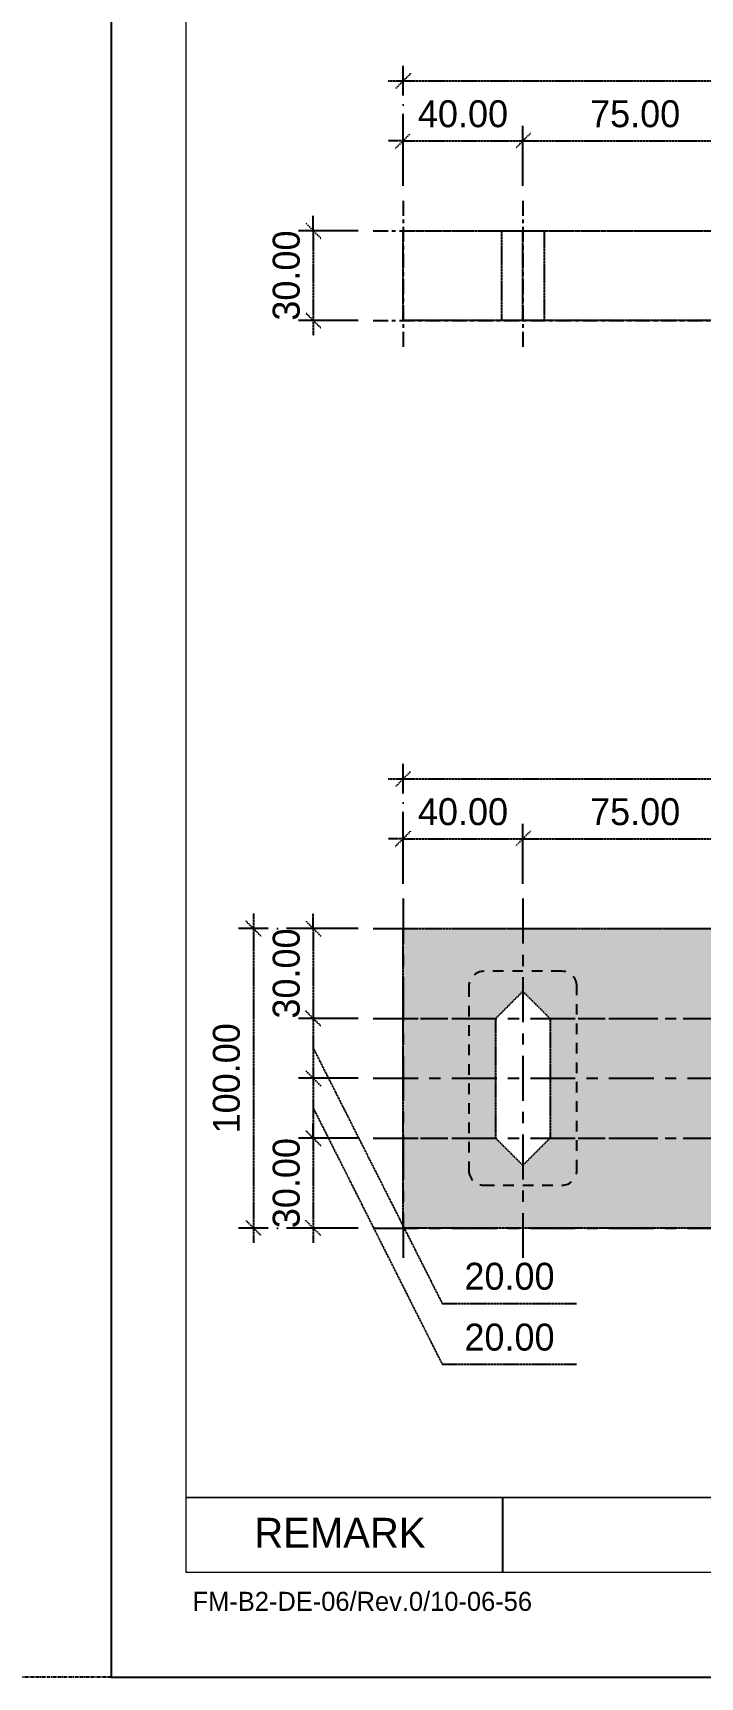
# Model space of a CAD drawing. Header units: millimetres. Extents: x -244126 to 368105, y -173968 to 259060.
# Drawn here: x -1509 to -1286, y 5494 to 6044 of the extents above; entities that cross this region are included whole.
import ezdxf
from ezdxf.enums import TextEntityAlignment as Align

# ---------------------------------------------------------------- set-up
doc = ezdxf.new("R2010")
doc.units = ezdxf.units.MM
doc.header["$MEASUREMENT"] = 0
for name, pattern in [('005_GG_TA_LINE', [13.75, 5, -1.25, 1.25, -1.25, 5]), ('015_GG_TA_LINE', [41.25, 15, -3.75, 3.75, -3.75, 15]), ('ACAD_ISO04W100', [30, 24, -3, 0, -3]), ('CENTER', [2, 1.25, -0.25, 0.25, -0.25]), ('TA_G_001.00_GG_TA_L_INE', [2.95, 1.1, -0.25, 0.25, -0.25, 1.1]), ('TA_GL_000.00010', [0.000275, 0.0001, -2.5e-05, 2.5e-05, -2.5e-05, 0.0001]), ('TA_GL_005.00', [13.75, 5, -1.25, 1.25, -1.25, 5]), ('TA_HL_000.90000', [5.85, 3.195, -2.655]), ('TA_HL_001.00', [6.5, 3.55, -2.95])]:
    doc.linetypes.add(name, pattern=pattern)
for name, color, linetype in [('000 - D I M', 6, 'Continuous'), ('000 - GRID', 8, 'CENTER'), ('000 - H A T C H', 8, 'Continuous'), ('000 - L I N E 0.1', 1, 'Continuous'), ('000 - SYMBOL CON', 1, 'Continuous'), ('000 - T E X T', 4, 'Continuous'), ('000 - TITLEBLOCK', 4, 'Continuous'), ('000 - WIPEOUT', 250, 'Continuous'), ('A11_ALU.SOLID SHEET', 7, 'Continuous'), ('A12_PERFORATED', 1, 'Continuous')]:
    doc.layers.add(name, color=color, linetype=linetype)
doc.styles.add('BROWALLIA', font='BrowalliaUPC.ttf')
doc.styles.add('century gothic111111', font='CordiaUPC.ttf')
doc.styles.add('Cetury Gothic', font='GOTHIC.TTF')
doc.styles.add('CORDIA', font='cordia.shx')
doc.styles.add('TA', font='Cordia New.ttf', dxfattribs={"height": 4.5})
doc.dimstyles.new('DIM E-E', dxfattribs={"dimscale": 2, "dimtxt": 0.18, "dimasz": 0.1, "dimexe": 0.1, "dimexo": 0.1, "dimgap": 0.09, "dimtad": 1, "dimtoh": 1, "dimzin": 0, "dimdsep": 46, "dimtxsty": 'CORDIA', "dimblk": 'OBLIQUE', "dimcen": 0.1, "dimdle": 0.1, "dimclrd": 40, "dimclre": 140, "dimclrt": 3, "dimadec": 0, "dimazin": 0, "dimtfac": 1, "dimtix": 1, "dimtmove": 2, "dimatfit": 3, "dimfxl": 1, "dimtolj": 1, "dimtzin": 0, "dimarcsym": 0})

# ---------------------------------------------------------------- blocks, each defined once
blk = doc.blocks.new('*U432')
at = {"color": 3}
blk.add_point((0, -100), dxfattribs=at)
at = {"layer": '000 - GRID', "color": 0, "linetype": 'ByBlock'}
blk.add_line((0, 10), (0, -110), dxfattribs=at)
at = {"layer": '000 - GRID', "color": 0}
blk.add_point((0, 0), dxfattribs=at)
at = {"style": 'TA', "flags": 1}
blk.add_attdef('LOCATION', (6, 6), '', height=4.5, dxfattribs=at)
blk = doc.blocks.new('A$Ccf43f4ec')
at = {"linetype": 'TA_GL_000.00010'}
blk.add_wipeout([(-9.07, 0), (0, 9.07), (9.07, 0), (9.07, -40), (0, -49.07), (-9.07, -40)], dxfattribs=at).dxf.layer = '000 - WIPEOUT'
at = {"color": 3, "linetype": 'TA_GL_000.00010'}
blk.add_lwpolyline([(-9.07, 0), (0, 9.07), (9.07, 0), (9.07, -40), (0, -49.07), (-9.07, -40)], close=True, dxfattribs=at)
blk = doc.blocks.new('*U433')
at = {"color": 3}
blk.add_point((0, -325), dxfattribs=at)
at = {"layer": '000 - GRID', "color": 0, "linetype": 'ByBlock'}
blk.add_line((0, 10), (0, -335), dxfattribs=at)
at = {"layer": '000 - GRID', "color": 0}
blk.add_point((0, 0), dxfattribs=at)
at = {"style": 'TA', "flags": 1}
blk.add_attdef('LOCATION', (6, 6), '', height=4.5, dxfattribs=at)
blk = doc.blocks.new('A$Cfd196da9')
at = {"color": 0, "linetype": 'ByBlock', "const_width": 0.1}
blk.add_lwpolyline([(-143.5, -98), (96.5, -98), (96.5, 99), (-143.5, 99)], close=True, dxfattribs=at)
blk = doc.blocks.new('*U1676')
at = {"linetype": '005_GG_TA_LINE'}
blk.add_point((125, 150), dxfattribs=at)
at = {"layer": '000 - L I N E 0.1', "color": 21, "linetype": 'Continuous'}
blk.add_lwpolyline([(0, 35.6), (0, 0), (35.6, 0)], dxfattribs=at)
at = {"layer": '000 - T E X T', "color": 3}
blk.add_line((130.74, 60), (130.74, 35), dxfattribs=at)
at = {"layer": '000 - T E X T', "color": 3, "const_width": 0.5}
blk.add_lwpolyline([(25, 60), (1225, 60)], dxfattribs=at)
at = {"layer": '000 - TITLEBLOCK', "color": 250}
blk.add_lwpolyline([(0, 0), (1485, 0), (1485, 1050), (0, 1050)], close=True, dxfattribs=at)
at = {"layer": '000 - T E X T', "color": 3, "xscale": 5, "yscale": 5, "zscale": 5}
blk.add_blockref('A$Cfd196da9', (742.5, 525), dxfattribs=at)
at = {"color": 4, "insert": (47.79, 53.2), "char_height": 10, "width": 570.6175, "attachment_point": 1, "style": 'BROWALLIA'}
blk.add_mtext('{\\fCentury Gothic|b0|i0|c0|p34;REMARK}', dxfattribs=at)
at = {"color": 4, "style": 'TA'}
blk.add_attdef('PAPER_SIZE', text='', height=6.25, dxfattribs=at).set_placement((1421.5, 24.94), align=Align.MIDDLE_RIGHT)
blk.add_attdef('SCALE_SIZE', text='', height=6.25, dxfattribs=at).set_placement((1433.78, 25.07), align=Align.MIDDLE_LEFT)
at = {"layer": '000 - H A T C H', "color": 4, "insert": (27.18, 28.49), "char_height": 6.3569, "attachment_point": 1, "style": 'century gothic111111'}
blk.add_mtext('FM-B2-DE-06/Rev.0/10-06-56', dxfattribs=at)
at = {"layer": '000 - T E X T', "color": 250, "style": 'TA'}
for tag, height, p in [('SUPERLINK', 5, (43.16, 1039.41)), ('NAMEFILE', 5, (43.16, 1029.41)), ('SC', 100, (8.41, 938.03))]:
    blk.add_attdef(tag, text='', height=height, dxfattribs=at).set_placement(p, align=Align.MIDDLE_LEFT)
at = {"layer": '000 - T E X T', "color": 4, "style": 'TA'}
for tag, height, p in [('NAME_JOB_1', 5, (1309.16, 845.63)), ('NAME_JOB_2', 5, (1309.16, 834.72)), ('NAME_PROJECT_1', 7.5, (1234.52, 797.42)), ('NAME_PROJECT_2', 7.5, (1234.52, 778.92)), ('NAME_PROJECT_3', 7.5, (1234.52, 760.42)), ('CODE_VALUE_1', 4.75, (1302.87, 722.8)), ('CODE_VALUE_2', 4.75, (1302.87, 707.8)), ('PART_NAME_VALUE_1', 4.75, (1302.87, 689.69)), ('PART_NAME_VALUE_2', 4.75, (1302.87, 674.69)), ('PART_NAME_VALUE_3', 4.75, (1302.87, 659.69)), ('MATTERIAL_VALUE_1', 9, (1304.89, 642.26)), ('SPEC_VALUE', 9, (1304.89, 621.71)), ('THICKNESS_VALUE', 9, (1304.89, 601.32)), ('COATING_VALUE_1', 9, (1304.89, 581.25)), ('COATING_VALUE_2', 9, (1304.89, 561.18)), ('NAME_TITLE_1', 6, (1236.27, 194.04)), ('NAME_TITLE_2', 6, (1236.27, 177.39)), ('NAME_TITLE_3', 6, (1236.27, 160.74)), ('DRAWING_NO1', 6, (1236.53, 82.29)), ('DRAWING_NO2', 6, (1236.53, 62.29))]:
    blk.add_attdef(tag, text='', height=height, dxfattribs=at).set_placement(p, align=Align.MIDDLE_LEFT)
for tag, p in [('NAME_DAFT', (1383.53, 340.54)), ('NAME_CHECKED', (1383.53, 306.49)), ('NAME_DESIGNER', (1383.53, 273.03)), ('NAME_DESIGN_MGR', (1383.53, 237.79))]:
    blk.add_attdef(tag, text='', height=9, dxfattribs=at).set_placement(p, align=Align.MIDDLE_CENTER)
for tag, p, height in [('REV', (1383.82, 125.62), 9.38), ('NAME_REMARK', (138.21, 43.26), 10)]:
    blk.add_attdef(tag, p, '', height=height, dxfattribs=at)
at = {"layer": '000 - T E X T', "color": 4, "style": 'Cetury Gothic'}
for tag, p in [('SHEET_NO.', (1403.95, 84.99)), ('TOTAL_SHEET_NO.', (1402.41, 44.1))]:
    blk.add_attdef(tag, text='', height=9, dxfattribs=at).set_placement(p, align=Align.CENTER)
blk = doc.blocks.new('_Oblique')
at = {"color": 0, "linetype": 'ByBlock', "lineweight": -2}
blk.add_line((-0.5, -0.5), (0.5, 0.5), dxfattribs=at)
blk = doc.blocks.new('*D2512')
at = {"layer": '000 - D I M', "color": 140, "linetype": 'ACAD_ISO04W100', "lineweight": -2, "transparency": 16777216}
for p, q in [((-1385.36, 5759.49), (-1385.36, 5799.49)), ((-1060.36, 5759.49), (-1060.36, 5799.49))]:
    blk.add_line(p, q, dxfattribs=at)
at = {"layer": '000 - D I M', "color": 40, "linetype": 'TA_GL_000.00010', "lineweight": -2, "transparency": 16777216}
blk.add_line((-1390.36, 5794.49), (-1055.36, 5794.49), dxfattribs=at)
at = {"layer": 'Defpoints', "color": 0, "linetype": 'TA_GL_000.00010', "transparency": 16777216}
for p in [(-1060.36, 5794.49), (-1385.36, 5754.49), (-1060.36, 5754.49)]:
    blk.add_point(p, dxfattribs=at)
at = {"layer": '000 - D I M', "color": 40, "linetype": 'TA_GL_000.00010', "lineweight": -2, "transparency": 16777216, "xscale": 5, "yscale": 5, "zscale": 5, "rotation": 180}
blk.add_blockref('_Oblique', (-1385.36, 5794.49), dxfattribs=at)
at = {"layer": '000 - D I M', "color": 40, "linetype": 'TA_GL_000.00010', "lineweight": -2, "transparency": 16777216, "xscale": 5, "yscale": 5, "zscale": 5}
blk.add_blockref('_Oblique', (-1060.36, 5794.49), dxfattribs=at)
at = {"layer": '000 - D I M', "color": 3, "linetype": 'TA_GL_000.00010', "transparency": 16777216, "insert": (-1222.86, 5803.49), "char_height": 9, "attachment_point": 5, "style": 'CORDIA'}
blk.add_mtext('\\A1;325.00', dxfattribs=at)
blk = doc.blocks.new('*D2513')
at = {"layer": '000 - D I M', "color": 140, "linetype": 'ACAD_ISO04W100', "lineweight": -2, "transparency": 16777216}
for p, q in [((-1385.36, 5759.49), (-1385.36, 5779.49)), ((-1345.36, 5759.49), (-1345.36, 5779.49))]:
    blk.add_line(p, q, dxfattribs=at)
at = {"layer": '000 - D I M', "color": 40, "linetype": 'TA_GL_000.00010', "lineweight": -2, "transparency": 16777216}
for p, q in [((-1385.36, 5774.49), (-1390.36, 5774.49)), ((-1385.36, 5774.49), (-1345.36, 5774.49)), ((-1345.36, 5774.49), (-1340.36, 5774.49))]:
    blk.add_line(p, q, dxfattribs=at)
at = {"layer": 'Defpoints', "color": 0, "linetype": 'TA_GL_000.00010', "transparency": 16777216}
for p in [(-1345.36, 5774.49), (-1385.36, 5754.49), (-1345.36, 5754.49)]:
    blk.add_point(p, dxfattribs=at)
at = {"layer": '000 - D I M', "color": 40, "linetype": 'TA_GL_000.00010', "lineweight": -2, "transparency": 16777216, "xscale": 5, "yscale": 5, "zscale": 5}
blk.add_blockref('_Oblique', (-1385.36, 5774.49), dxfattribs=at)
at = {"layer": '000 - D I M', "color": 40, "linetype": 'TA_GL_000.00010', "lineweight": -2, "transparency": 16777216, "xscale": 5, "yscale": 5, "zscale": 5, "rotation": 180}
blk.add_blockref('_Oblique', (-1345.36, 5774.49), dxfattribs=at)
at = {"layer": '000 - D I M', "color": 3, "linetype": 'TA_GL_000.00010', "transparency": 16777216, "insert": (-1365.36, 5783.49), "char_height": 9, "attachment_point": 5, "style": 'CORDIA'}
blk.add_mtext('\\A1;40.00', dxfattribs=at)
blk = doc.blocks.new('*D2514')
at = {"layer": '000 - D I M', "color": 140, "linetype": 'ACAD_ISO04W100', "lineweight": -2, "transparency": 16777216}
for p, q in [((-1345.36, 5759.49), (-1345.36, 5779.49)), ((-1270.36, 5759.49), (-1270.36, 5779.49))]:
    blk.add_line(p, q, dxfattribs=at)
at = {"layer": '000 - D I M', "color": 40, "linetype": 'TA_GL_000.00010', "lineweight": -2, "transparency": 16777216}
blk.add_line((-1350.36, 5774.49), (-1265.36, 5774.49), dxfattribs=at)
at = {"layer": 'Defpoints', "color": 0, "linetype": 'TA_GL_000.00010', "transparency": 16777216}
for p in [(-1270.36, 5774.49), (-1345.36, 5754.49), (-1270.36, 5754.49)]:
    blk.add_point(p, dxfattribs=at)
at = {"layer": '000 - D I M', "color": 40, "linetype": 'TA_GL_000.00010', "lineweight": -2, "transparency": 16777216, "xscale": 5, "yscale": 5, "zscale": 5, "rotation": 180}
blk.add_blockref('_Oblique', (-1345.36, 5774.49), dxfattribs=at)
at = {"layer": '000 - D I M', "color": 40, "linetype": 'TA_GL_000.00010', "lineweight": -2, "transparency": 16777216, "xscale": 5, "yscale": 5, "zscale": 5}
blk.add_blockref('_Oblique', (-1270.36, 5774.49), dxfattribs=at)
at = {"layer": '000 - D I M', "color": 3, "linetype": 'TA_GL_000.00010', "transparency": 16777216, "insert": (-1307.86, 5783.49), "char_height": 9, "attachment_point": 5, "style": 'CORDIA'}
blk.add_mtext('\\A1;75.00', dxfattribs=at)
blk = doc.blocks.new('*D2518')
at = {"layer": '000 - D I M', "color": 140, "linetype": 'ACAD_ISO04W100', "lineweight": -2, "transparency": 16777216}
for p, q in [((-1400.36, 5744.49), (-1420.36, 5744.49)), ((-1400.36, 5714.49), (-1420.36, 5714.49))]:
    blk.add_line(p, q, dxfattribs=at)
at = {"layer": '000 - D I M', "color": 40, "linetype": 'TA_GL_000.00010', "lineweight": -2, "transparency": 16777216}
for p, q in [((-1415.36, 5744.49), (-1415.36, 5749.49)), ((-1415.36, 5744.49), (-1415.36, 5714.49)), ((-1415.36, 5714.49), (-1415.36, 5709.49))]:
    blk.add_line(p, q, dxfattribs=at)
at = {"layer": 'Defpoints', "color": 0, "linetype": 'TA_GL_000.00010', "transparency": 16777216}
for p in [(-1395.36, 5744.49), (-1415.36, 5714.49), (-1395.36, 5714.49)]:
    blk.add_point(p, dxfattribs=at)
at = {"layer": '000 - D I M', "color": 40, "linetype": 'TA_GL_000.00010', "lineweight": -2, "transparency": 16777216, "xscale": 5, "yscale": 5, "zscale": 5}
for p, rotation in [((-1415.36, 5744.49), 270), ((-1415.36, 5714.49), 90)]:
    blk.add_blockref('_Oblique', p, dxfattribs=dict(at, rotation=rotation))
at = {"layer": '000 - D I M', "color": 3, "linetype": 'TA_GL_000.00010', "transparency": 16777216, "insert": (-1424.36, 5729.49), "char_height": 9, "attachment_point": 5, "rotation": 90, "style": 'CORDIA'}
blk.add_mtext('\\A1;30.00', dxfattribs=at)
blk = doc.blocks.new('*D2519')
at = {"layer": '000 - D I M', "color": 40, "linetype": 'TA_GL_000.00010', "lineweight": -2, "transparency": 16777216}
for p, q in [((-1415.36, 5719.49), (-1415.36, 5689.49)), ((-1415.36, 5704.49), (-1372.33, 5619.32)), ((-1372.33, 5619.32), (-1327.33, 5619.32))]:
    blk.add_line(p, q, dxfattribs=at)
at = {"layer": '000 - D I M', "color": 140, "linetype": 'ACAD_ISO04W100', "lineweight": -2, "transparency": 16777216}
for p, q in [((-1400.36, 5714.49), (-1420.36, 5714.49)), ((-1400.36, 5694.49), (-1420.36, 5694.49))]:
    blk.add_line(p, q, dxfattribs=at)
at = {"layer": 'Defpoints', "color": 0, "linetype": 'TA_GL_000.00010', "transparency": 16777216}
for p in [(-1395.36, 5714.49), (-1415.36, 5694.49), (-1395.36, 5694.49)]:
    blk.add_point(p, dxfattribs=at)
at = {"layer": '000 - D I M', "color": 40, "linetype": 'TA_GL_000.00010', "lineweight": -2, "transparency": 16777216, "xscale": 5, "yscale": 5, "zscale": 5}
for p, rotation in [((-1415.36, 5714.49), 90), ((-1415.36, 5694.49), 270)]:
    blk.add_blockref('_Oblique', p, dxfattribs=dict(at, rotation=rotation))
at = {"layer": '000 - D I M', "color": 3, "linetype": 'TA_GL_000.00010', "transparency": 16777216, "insert": (-1349.83, 5628.32), "char_height": 9, "attachment_point": 5, "style": 'CORDIA'}
blk.add_mtext('\\A1;20.00', dxfattribs=at)
blk = doc.blocks.new('*D2520')
at = {"layer": '000 - D I M', "color": 40, "linetype": 'TA_GL_000.00010', "lineweight": -2, "transparency": 16777216}
for p, q in [((-1415.36, 5699.49), (-1415.36, 5669.49)), ((-1415.36, 5684.49), (-1372.33, 5598.99)), ((-1372.33, 5598.99), (-1327.33, 5598.99))]:
    blk.add_line(p, q, dxfattribs=at)
at = {"layer": '000 - D I M', "color": 140, "linetype": 'ACAD_ISO04W100', "lineweight": -2, "transparency": 16777216}
for p, q in [((-1400.36, 5694.49), (-1420.36, 5694.49)), ((-1400.36, 5674.49), (-1420.36, 5674.49))]:
    blk.add_line(p, q, dxfattribs=at)
at = {"layer": 'Defpoints', "color": 0, "linetype": 'TA_GL_000.00010', "transparency": 16777216}
for p in [(-1395.36, 5694.49), (-1415.36, 5674.49), (-1395.36, 5674.49)]:
    blk.add_point(p, dxfattribs=at)
at = {"layer": '000 - D I M', "color": 40, "linetype": 'TA_GL_000.00010', "lineweight": -2, "transparency": 16777216, "xscale": 5, "yscale": 5, "zscale": 5}
for p, rotation in [((-1415.36, 5694.49), 90), ((-1415.36, 5674.49), 270)]:
    blk.add_blockref('_Oblique', p, dxfattribs=dict(at, rotation=rotation))
at = {"layer": '000 - D I M', "color": 3, "linetype": 'TA_GL_000.00010', "transparency": 16777216, "insert": (-1349.83, 5607.99), "char_height": 9, "attachment_point": 5, "style": 'CORDIA'}
blk.add_mtext('\\A1;20.00', dxfattribs=at)
blk = doc.blocks.new('*D2521')
at = {"layer": '000 - D I M', "color": 40, "linetype": 'TA_GL_000.00010', "lineweight": -2, "transparency": 16777216}
for p, q in [((-1415.36, 5674.49), (-1415.36, 5679.49)), ((-1415.36, 5674.49), (-1415.36, 5644.49)), ((-1415.36, 5644.49), (-1415.36, 5639.49))]:
    blk.add_line(p, q, dxfattribs=at)
at = {"layer": '000 - D I M', "color": 140, "linetype": 'ACAD_ISO04W100', "lineweight": -2, "transparency": 16777216}
for p, q in [((-1400.36, 5674.49), (-1420.36, 5674.49)), ((-1400.36, 5644.49), (-1420.36, 5644.49))]:
    blk.add_line(p, q, dxfattribs=at)
at = {"layer": 'Defpoints', "color": 0, "linetype": 'TA_GL_000.00010', "transparency": 16777216}
for p in [(-1395.36, 5674.49), (-1415.36, 5644.49), (-1395.36, 5644.49)]:
    blk.add_point(p, dxfattribs=at)
at = {"layer": '000 - D I M', "color": 40, "linetype": 'TA_GL_000.00010', "lineweight": -2, "transparency": 16777216, "xscale": 5, "yscale": 5, "zscale": 5}
for p, rotation in [((-1415.36, 5674.49), 270), ((-1415.36, 5644.49), 90)]:
    blk.add_blockref('_Oblique', p, dxfattribs=dict(at, rotation=rotation))
at = {"layer": '000 - D I M', "color": 3, "linetype": 'TA_GL_000.00010', "transparency": 16777216, "insert": (-1424.36, 5659.49), "char_height": 9, "attachment_point": 5, "rotation": 90, "style": 'CORDIA'}
blk.add_mtext('\\A1;30.00', dxfattribs=at)
blk = doc.blocks.new('*D2522')
at = {"layer": '000 - D I M', "color": 140, "linetype": 'ACAD_ISO04W100', "lineweight": -2, "transparency": 16777216}
for p, q in [((-1400.36, 5744.49), (-1440.36, 5744.49)), ((-1400.36, 5644.49), (-1440.36, 5644.49))]:
    blk.add_line(p, q, dxfattribs=at)
at = {"layer": '000 - D I M', "color": 40, "linetype": 'TA_GL_000.00010', "lineweight": -2, "transparency": 16777216}
blk.add_line((-1435.36, 5749.49), (-1435.36, 5639.49), dxfattribs=at)
at = {"layer": 'Defpoints', "color": 0, "linetype": 'TA_GL_000.00010', "transparency": 16777216}
for p in [(-1395.36, 5744.49), (-1435.36, 5644.49), (-1395.36, 5644.49)]:
    blk.add_point(p, dxfattribs=at)
at = {"layer": '000 - D I M', "color": 40, "linetype": 'TA_GL_000.00010', "lineweight": -2, "transparency": 16777216, "xscale": 5, "yscale": 5, "zscale": 5}
for p, rotation in [((-1435.36, 5744.49), 90), ((-1435.36, 5644.49), 270)]:
    blk.add_blockref('_Oblique', p, dxfattribs=dict(at, rotation=rotation))
at = {"layer": '000 - D I M', "color": 3, "linetype": 'TA_GL_000.00010', "transparency": 16777216, "insert": (-1444.36, 5694.49), "char_height": 9, "attachment_point": 5, "rotation": 90, "style": 'CORDIA'}
blk.add_mtext('\\A1;100.00', dxfattribs=at)
blk = doc.blocks.new('*U441')
at = {"color": 3}
blk.add_point((0, -30), dxfattribs=at)
at = {"layer": '000 - GRID', "color": 0, "linetype": 'ByBlock'}
blk.add_line((0, 10), (0, -40), dxfattribs=at)
at = {"layer": '000 - GRID', "color": 0}
blk.add_point((0, 0), dxfattribs=at)
at = {"style": 'TA', "flags": 1}
blk.add_attdef('LOCATION', (6, 6), '', height=4.5, dxfattribs=at)
blk = doc.blocks.new('*D2497')
at = {"layer": '000 - D I M', "color": 40, "linetype": 'TA_GL_000.00010', "lineweight": -2, "transparency": 16777216}
for p, q in [((-1415.36, 5977.6), (-1415.36, 5982.6)), ((-1415.36, 5977.6), (-1415.36, 5947.6)), ((-1415.36, 5947.6), (-1415.36, 5942.6))]:
    blk.add_line(p, q, dxfattribs=at)
at = {"layer": '000 - D I M', "color": 140, "linetype": 'ACAD_ISO04W100', "lineweight": -2, "transparency": 16777216}
for p, q in [((-1400.36, 5977.6), (-1420.36, 5977.6)), ((-1400.36, 5947.6), (-1420.36, 5947.6))]:
    blk.add_line(p, q, dxfattribs=at)
at = {"layer": 'Defpoints', "color": 0, "linetype": 'TA_GL_000.00010', "transparency": 16777216}
for p in [(-1395.36, 5977.6), (-1415.36, 5947.6), (-1395.36, 5947.6)]:
    blk.add_point(p, dxfattribs=at)
at = {"layer": '000 - D I M', "color": 40, "linetype": 'TA_GL_000.00010', "lineweight": -2, "transparency": 16777216, "xscale": 5, "yscale": 5, "zscale": 5}
for p, rotation in [((-1415.36, 5977.6), 270), ((-1415.36, 5947.6), 90)]:
    blk.add_blockref('_Oblique', p, dxfattribs=dict(at, rotation=rotation))
at = {"layer": '000 - D I M', "color": 3, "linetype": 'TA_GL_000.00010', "transparency": 16777216, "insert": (-1424.36, 5962.6), "char_height": 9, "attachment_point": 5, "rotation": 90, "style": 'CORDIA'}
blk.add_mtext('\\A1;30.00', dxfattribs=at)
blk = doc.blocks.new('*D2498')
at = {"layer": '000 - D I M', "color": 140, "linetype": 'ACAD_ISO04W100', "lineweight": -2, "transparency": 16777216}
for p, q in [((-1385.36, 5992.6), (-1385.36, 6012.6)), ((-1345.36, 5992.6), (-1345.36, 6012.6))]:
    blk.add_line(p, q, dxfattribs=at)
at = {"layer": '000 - D I M', "color": 40, "linetype": 'TA_GL_000.00010', "lineweight": -2, "transparency": 16777216}
for p, q in [((-1385.36, 6007.6), (-1390.36, 6007.6)), ((-1385.36, 6007.6), (-1345.36, 6007.6)), ((-1345.36, 6007.6), (-1340.36, 6007.6))]:
    blk.add_line(p, q, dxfattribs=at)
at = {"layer": 'Defpoints', "color": 0, "linetype": 'TA_GL_000.00010', "transparency": 16777216}
for p in [(-1345.36, 6007.6), (-1385.36, 5987.6), (-1345.36, 5987.6)]:
    blk.add_point(p, dxfattribs=at)
at = {"layer": '000 - D I M', "color": 40, "linetype": 'TA_GL_000.00010', "lineweight": -2, "transparency": 16777216, "xscale": 5, "yscale": 5, "zscale": 5}
blk.add_blockref('_Oblique', (-1385.36, 6007.6), dxfattribs=at)
at = {"layer": '000 - D I M', "color": 40, "linetype": 'TA_GL_000.00010', "lineweight": -2, "transparency": 16777216, "xscale": 5, "yscale": 5, "zscale": 5, "rotation": 180}
blk.add_blockref('_Oblique', (-1345.36, 6007.6), dxfattribs=at)
at = {"layer": '000 - D I M', "color": 3, "linetype": 'TA_GL_000.00010', "transparency": 16777216, "insert": (-1365.36, 6016.6), "char_height": 9, "attachment_point": 5, "style": 'CORDIA'}
blk.add_mtext('\\A1;40.00', dxfattribs=at)
blk = doc.blocks.new('*D2499')
at = {"layer": '000 - D I M', "color": 140, "linetype": 'ACAD_ISO04W100', "lineweight": -2, "transparency": 16777216}
for p, q in [((-1345.36, 5992.6), (-1345.36, 6012.6)), ((-1270.36, 5992.6), (-1270.36, 6012.6))]:
    blk.add_line(p, q, dxfattribs=at)
at = {"layer": '000 - D I M', "color": 40, "linetype": 'TA_GL_000.00010', "lineweight": -2, "transparency": 16777216}
blk.add_line((-1350.36, 6007.6), (-1265.36, 6007.6), dxfattribs=at)
at = {"layer": 'Defpoints', "color": 0, "linetype": 'TA_GL_000.00010', "transparency": 16777216}
for p in [(-1270.36, 6007.6), (-1345.36, 5987.6), (-1270.36, 5987.6)]:
    blk.add_point(p, dxfattribs=at)
at = {"layer": '000 - D I M', "color": 40, "linetype": 'TA_GL_000.00010', "lineweight": -2, "transparency": 16777216, "xscale": 5, "yscale": 5, "zscale": 5, "rotation": 180}
blk.add_blockref('_Oblique', (-1345.36, 6007.6), dxfattribs=at)
at = {"layer": '000 - D I M', "color": 40, "linetype": 'TA_GL_000.00010', "lineweight": -2, "transparency": 16777216, "xscale": 5, "yscale": 5, "zscale": 5}
blk.add_blockref('_Oblique', (-1270.36, 6007.6), dxfattribs=at)
at = {"layer": '000 - D I M', "color": 3, "linetype": 'TA_GL_000.00010', "transparency": 16777216, "insert": (-1307.86, 6016.6), "char_height": 9, "attachment_point": 5, "style": 'CORDIA'}
blk.add_mtext('\\A1;75.00', dxfattribs=at)
blk = doc.blocks.new('*D2503')
at = {"layer": '000 - D I M', "color": 140, "linetype": 'ACAD_ISO04W100', "lineweight": -2, "transparency": 16777216}
for p, q in [((-1385.36, 5992.6), (-1385.36, 6032.6)), ((-1060.36, 5992.6), (-1060.36, 6032.6))]:
    blk.add_line(p, q, dxfattribs=at)
at = {"layer": '000 - D I M', "color": 40, "linetype": 'TA_GL_000.00010', "lineweight": -2, "transparency": 16777216}
blk.add_line((-1390.36, 6027.6), (-1055.36, 6027.6), dxfattribs=at)
at = {"layer": 'Defpoints', "color": 0, "linetype": 'TA_GL_000.00010', "transparency": 16777216}
for p in [(-1060.36, 6027.6), (-1385.36, 5987.6), (-1060.36, 5987.6)]:
    blk.add_point(p, dxfattribs=at)
at = {"layer": '000 - D I M', "color": 40, "linetype": 'TA_GL_000.00010', "lineweight": -2, "transparency": 16777216, "xscale": 5, "yscale": 5, "zscale": 5, "rotation": 180}
blk.add_blockref('_Oblique', (-1385.36, 6027.6), dxfattribs=at)
at = {"layer": '000 - D I M', "color": 40, "linetype": 'TA_GL_000.00010', "lineweight": -2, "transparency": 16777216, "xscale": 5, "yscale": 5, "zscale": 5}
blk.add_blockref('_Oblique', (-1060.36, 6027.6), dxfattribs=at)
at = {"layer": '000 - D I M', "color": 3, "linetype": 'TA_GL_000.00010', "transparency": 16777216, "insert": (-1222.86, 6036.6), "char_height": 9, "attachment_point": 5, "style": 'CORDIA'}
blk.add_mtext('\\A1;325.00', dxfattribs=at)
blk = doc.blocks.new('*U456')
at = {"color": 0, "lineweight": -3}
blk.add_lwpolyline([(0, 0), (1485, 0), (1485, 1050), (0, 1050)], close=True, dxfattribs=at)
at = {"color": 250, "linetype": 'TA_G_001.00_GG_TA_L_INE'}
blk.add_lwpolyline([(0, 0), (-1132.42, 0), (-1132.42, 973.03), (0, 973.03)], close=True, dxfattribs=at)
at = {"color": 150, "linetype": '005_GG_TA_LINE', "style": 'TA'}
for tag, p in [('NAME_VIEWPORT', (-29.24, 699.13)), ('SC_VPORT', (-29.24, 263.54)), ('SEQ_VIEWPORT', (-29.24, 0))]:
    blk.add_attdef(tag, text='', height=90, dxfattribs=at).set_placement(p, align=Align.BOTTOM_RIGHT)

msp = doc.modelspace()

# ---------------------------------------------------------------- hatches: boundary and pattern name
at = {"layer": '000 - H A T C H', "linetype": 'TA_GL_000.00010'}
h = msp.add_hatch(dxfattribs=at)
h.set_pattern_fill('DOTS', color=8, scale=25)
h.set_pattern_definition([(0, (1948.4782, -36.2827), (0.78125, 1.5625), [0, -1.5625])])
h.paths.add_polyline_path([(-1060.36212, 5744.49185), (-1385.36212, 5744.49185), (-1385.36212, 5644.49185), (-1060.36212, 5644.49185)])
h.paths.add_polyline_path([(-1338.29105, 5674.49185), (-1345.36212, 5667.42079), (-1352.43318, 5674.49185), (-1352.43318, 5714.49185), (-1345.36212, 5721.56292), (-1338.29105, 5714.49185)], flags=16)
h.paths.add_polyline_path([(-1277.43318, 5714.49185), (-1270.36212, 5721.56292), (-1263.29105, 5714.49185), (-1263.29105, 5674.49185), (-1270.36212, 5667.42079), (-1277.43318, 5674.49185)], flags=16)
h.paths.add_polyline_path([(-1202.43318, 5714.49185), (-1195.36212, 5721.56292), (-1188.29105, 5714.49185), (-1188.29105, 5674.49185), (-1195.36212, 5667.42079), (-1202.43318, 5674.49185)], flags=16)
h.paths.add_polyline_path([(-1127.43318, 5714.49185), (-1120.36212, 5721.56292), (-1113.29105, 5714.49185), (-1113.29105, 5674.49185), (-1120.36212, 5667.42079), (-1127.43318, 5674.49185)], flags=16)

# ---------------------------------------------------------------- linework, layer by layer
at = {"color": 3, "linetype": 'TA_GL_000.00010'}
for p, q in [((-1385.36212, 5947.60019), (-1385.36212, 5977.60019)), ((-1385.36212, 5977.60019), (-1060.36212, 5977.60019)), ((-1060.36212, 5947.60019), (-1385.36212, 5947.60019))]:
    msp.add_line(p, q, dxfattribs=at)
at = {"color": 1, "linetype": 'TA_GL_000.00010'}
msp.add_line((-1345.36212, 5947.60019), (-1345.36212, 5977.60019), dxfattribs=at)
at = {"color": 2, "linetype": 'TA_GL_000.00010'}
msp.add_lwpolyline([(-1352.43318, 5977.60019), (-1338.29105, 5977.60019), (-1338.29105, 5947.60019), (-1352.43318, 5947.60019)], close=True, dxfattribs=at)
at = {"layer": 'A11_ALU.SOLID SHEET', "color": 1, "linetype": 'TA_HL_000.90000'}
for p, q in [((-1385.36212, 5714.49185), (-1060.36212, 5714.49185)), ((-1385.36212, 5674.49185), (-1060.36212, 5674.49185))]:
    msp.add_line(p, q, dxfattribs=at)
at = {"layer": 'A12_PERFORATED', "color": 2, "linetype": 'TA_GL_000.00010'}
msp.add_lwpolyline([(-1385.36212, 5744.49185), (-1060.36212, 5744.49185), (-1060.36212, 5644.49185), (-1385.36212, 5644.49185)], close=True, dxfattribs=at)

# ---------------------------------------------------------------- block references
at = {"layer": '000 - GRID', "linetype": 'TA_GL_005.00'}
for p in [(-1385.36212, 5977.60019), (-1345.36212, 5977.60019)]:
    msp.add_blockref('*U441', p, dxfattribs=at)
at = {"layer": '000 - GRID', "linetype": 'TA_GL_005.00', "rotation": 90}
for p in [(-1385.36212, 5977.60019), (-1385.36212, 5947.60019)]:
    msp.add_blockref('*U433', p, dxfattribs=at)
at = {"layer": '000 - GRID', "linetype": '015_GG_TA_LINE'}
msp.add_blockref('*U432', (-1385.36212, 5744.49185), dxfattribs=at)
at = {"layer": '000 - GRID', "linetype": '015_GG_TA_LINE', "rotation": 90}
for p in [(-1385.36212, 5744.49185), (-1385.36212, 5644.49185)]:
    msp.add_blockref('*U433', p, dxfattribs=at)

# ---------------------------------------------------------------- dimensions: what is measured, and where the dimension line sits
at = {"layer": '000 - D I M', "linetype": 'TA_GL_000.00010'}
for base, p1, p2, picture, middle in [((-1060.36212, 6027.60019), (-1385.36212, 5987.60019), (-1060.36212, 5987.60019), '*D2503', (-1222.86212, 6036.60019)), ((-1345.36212, 6007.60019), (-1385.36212, 5987.60019), (-1345.36212, 5987.60019), '*D2498', (-1365.36212, 6016.60019)), ((-1270.36212, 6007.60019), (-1345.36212, 5987.60019), (-1270.36212, 5987.60019), '*D2499', (-1307.86212, 6016.60019)), ((-1060.36212, 5794.49185), (-1385.36212, 5754.49185), (-1060.36212, 5754.49185), '*D2512', (-1222.86212, 5803.49185)), ((-1345.36212, 5774.49185), (-1385.36212, 5754.49185), (-1345.36212, 5754.49185), '*D2513', (-1365.36212, 5783.49185)), ((-1270.36212, 5774.49185), (-1345.36212, 5754.49185), (-1270.36212, 5754.49185), '*D2514', (-1307.86212, 5783.49185))]:
    dim = msp.add_linear_dim(base=base, p1=p1, p2=p2, dimstyle='DIM E-E', override={"dimscale": 50}, dxfattribs=at)
    dim.commit()
    dim.dimension.update_dxf_attribs({"geometry": picture, "text_midpoint": middle})
for base, p1, p2, picture, middle in [((-1415.36212, 5947.60019), (-1395.36212, 5977.60019), (-1395.36212, 5947.60019), '*D2497', (-1424.36212, 5962.60019)), ((-1435.36212, 5644.49185), (-1395.36212, 5744.49185), (-1395.36212, 5644.49185), '*D2522', (-1444.36212, 5694.49185)), ((-1415.36212, 5714.49185), (-1395.36212, 5744.49185), (-1395.36212, 5714.49185), '*D2518', (-1424.36212, 5729.49185)), ((-1415.36212, 5644.49185), (-1395.36212, 5674.49185), (-1395.36212, 5644.49185), '*D2521', (-1424.36212, 5659.49185))]:
    dim = msp.add_linear_dim(base=base, p1=p1, p2=p2, angle=90, dimstyle='DIM E-E', override={"dimscale": 50}, dxfattribs=at)
    dim.commit()
    dim.dimension.update_dxf_attribs({"geometry": picture, "text_midpoint": middle})

# ---------------------------------------------------------------- next in the draw order: block references
at = {"linetype": 'TA_GL_000.00010'}
msp.add_blockref('A$Ccf43f4ec', (-1345.36212, 5714.49185), dxfattribs=at)

# ---------------------------------------------------------------- next in the draw order: linework, layer by layer
at = {"layer": '000 - SYMBOL CON', "color": 2, "linetype": 'TA_HL_001.00'}
msp.add_lwpolyline([(-1358.39886, 5658.75541), (-1332.32538, 5658.75541, 0.414213562), (-1327.32538, 5663.75541), (-1327.32538, 5725.2283, 0.414213562), (-1332.32538, 5730.2283), (-1358.39886, 5730.2283, 0.414213562), (-1363.39886, 5725.2283), (-1363.39886, 5663.75541, 0.414213562)], format="xyb", close=True, dxfattribs=at)

# ---------------------------------------------------------------- next in the draw order: block references
for name in ['*U456', '*U1676']:
    msp.add_blockref(name, (-1482.86363, 5494.49185))
at = {"layer": '000 - GRID', "linetype": '015_GG_TA_LINE'}
msp.add_blockref('*U432', (-1345.36212, 5744.49185), dxfattribs=at)
at = {"layer": '000 - GRID', "linetype": '015_GG_TA_LINE', "rotation": 90}
for p in [(-1385.36212, 5714.49185), (-1385.36212, 5694.49185), (-1385.36212, 5674.49185)]:
    msp.add_blockref('*U433', p, dxfattribs=at)

# ---------------------------------------------------------------- next in the draw order: dimensions: what is measured, and where the dimension line sits
at = {"layer": '000 - D I M', "linetype": 'TA_GL_000.00010'}
for base, p1, p2, picture, middle in [((-1415.36212, 5694.49185), (-1395.36212, 5714.49185), (-1395.36212, 5694.49185), '*D2519', (-1367.82723, 5619.3186)), ((-1415.36212, 5674.49185), (-1395.36212, 5694.49185), (-1395.36212, 5674.49185), '*D2520', (-1367.82723, 5598.99195))]:
    dim = msp.add_linear_dim(base=base, p1=p1, p2=p2, angle=90, dimstyle='DIM E-E', override={"dimscale": 50, "dimtmove": 1}, dxfattribs=at)
    dim.commit()
    dim.dimension.update_dxf_attribs({"geometry": picture, "text_midpoint": middle, "dimtype": 160})

doc.saveas('drawing.dxf')
